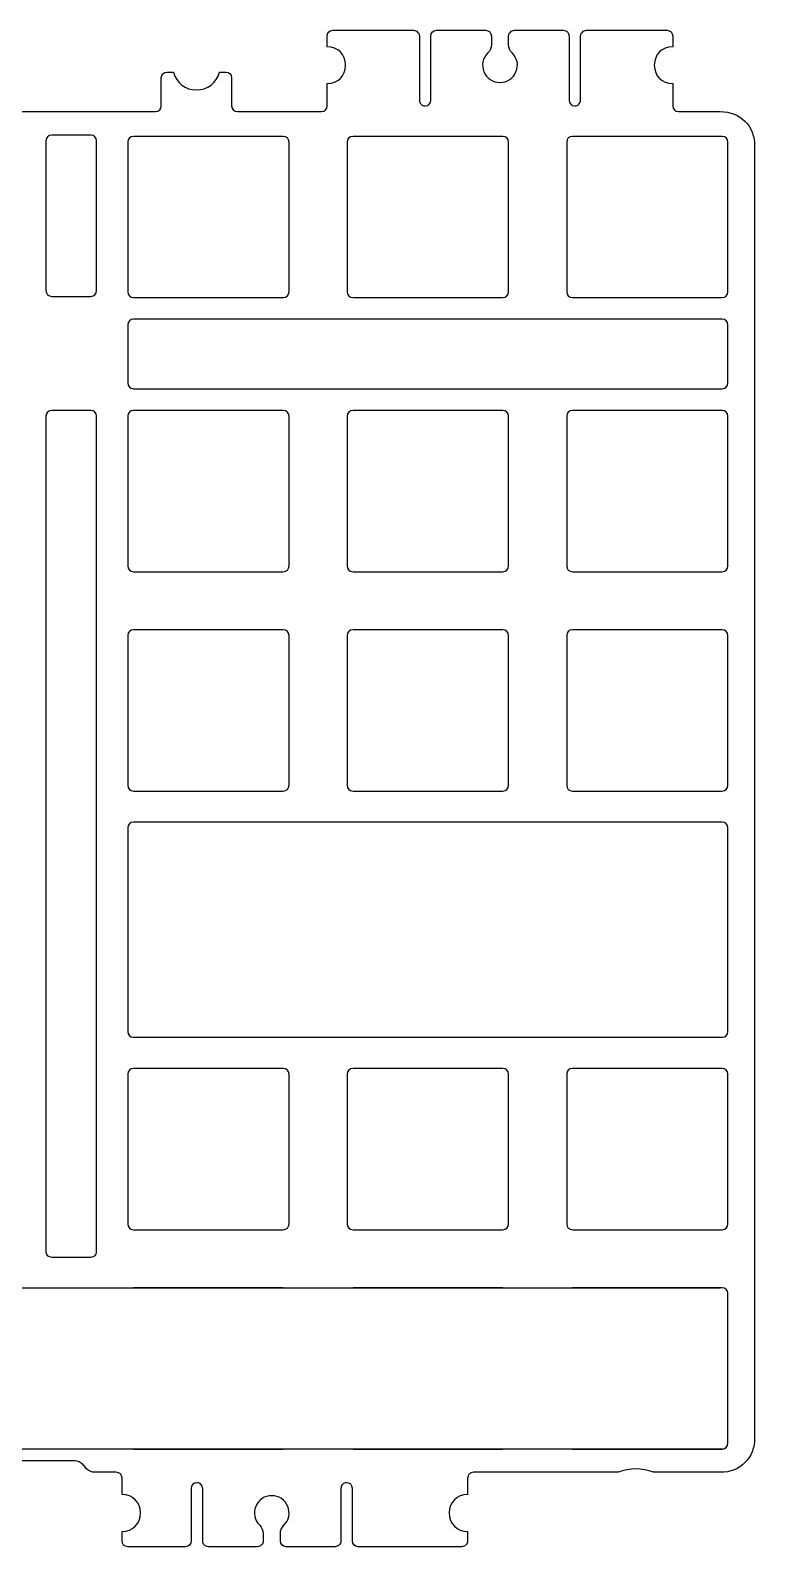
# Model space of a CAD drawing. Extents: x 786 to 1134, y 474 to 606.
# Drawn here: x 1070.8 to 1133.7, y 474.2 to 605.8 of the extents above; entities that cross this region are included whole.
import ezdxf

# ---------------------------------------------------------------- set-up
doc = ezdxf.new("R2010")
doc.units = 0
doc.header["$MEASUREMENT"] = 0
doc.layers.add('默认', color=7, linetype='Continuous', lineweight=0)

msp = doc.modelspace()

# ---------------------------------------------------------------- linework, layer by layer
at = {"layer": '默认', "color": 18, "lineweight": 25, "true_color": 0x000000}
for p, q in [((1087.21, 602.22), (1087.77, 602.22)), ((1082.17, 599.29), (1082.17, 601.72)), ((1088.27, 601.72), (1088.27, 599.29)), ((1096.57, 599.29), (1096.57, 601.22)), ((1126.57, 601.22), (1126.57, 599.29)), ((1088.77, 598.79), (1096.07, 598.79)), ((1127.07, 598.79), (1130.68, 598.79)), ((1133.68, 595.79), (1133.68, 483.61)), ((995.12, 496.64), (1130.68, 496.64))]:
    msp.add_line(p, q, dxfattribs=at)
for points in [[(1096.57, 605.35), (1096.57, 605.64), (1096.78, 605.85), (1097.07, 605.85)], [(1097.07, 605.85), (1099.4, 605.85), (1101.74, 605.85), (1104.07, 605.85)], [(1106.07, 605.85), (1107.49, 605.85), (1108.9, 605.85), (1110.32, 605.85)], [(1110.32, 605.85), (1110.61, 605.85), (1110.82, 605.64), (1110.82, 605.35)], [(1119.07, 605.85), (1121.4, 605.85), (1123.74, 605.85), (1126.07, 605.85)], [(1126.07, 605.85), (1126.36, 605.85), (1126.57, 605.64), (1126.57, 605.35)], [(1096.57, 604.42), (1096.57, 604.73), (1096.57, 605.04), (1096.57, 605.35)], [(1110.82, 604.61), (1110.82, 604.33), (1110.71, 604.08), (1110.52, 603.89)], [(1110.82, 605.35), (1110.82, 605.1), (1110.82, 604.85), (1110.82, 604.61)], [(1112.32, 604.61), (1112.32, 604.85), (1112.32, 605.1), (1112.32, 605.35)], [(1112.62, 603.89), (1112.43, 604.08), (1112.32, 604.33), (1112.32, 604.61)], [(1126.57, 605.35), (1126.57, 605.04), (1126.57, 604.73), (1126.57, 604.42)], [(1082.17, 601.72), (1082.17, 602.01), (1082.38, 602.22), (1082.67, 602.22)], [(1082.67, 602.22), (1082.86, 602.22), (1083.05, 602.22), (1083.23, 602.22)], [(1087.77, 602.22), (1088.07, 602.22), (1088.27, 602.01), (1088.27, 601.72)], [(1081.67, 598.79), (1081.97, 598.79), (1082.17, 599), (1082.17, 599.29)], [(1088.27, 599.29), (1088.27, 599), (1088.48, 598.79), (1088.77, 598.79)], [(1096.07, 598.79), (1096.36, 598.79), (1096.57, 599), (1096.57, 599.29)], [(1126.57, 599.29), (1126.57, 599), (1126.78, 598.79), (1127.07, 598.79)], [(1025.22, 598.79), (1044.04, 598.79), (1062.86, 598.79), (1081.67, 598.79)], [(1130.68, 598.79), (1132.44, 598.79), (1133.68, 597.55), (1133.68, 595.79)], [(1072.65, 596.74), (1072.36, 596.74), (1072.15, 596.54), (1072.15, 596.24)], [(1076.05, 596.74), (1074.92, 596.74), (1073.78, 596.74), (1072.65, 596.74)], [(1076.55, 596.24), (1076.55, 596.54), (1076.34, 596.74), (1076.05, 596.74)], [(1079.76, 596.64), (1079.46, 596.64), (1079.26, 596.44), (1079.26, 596.14)], [(1092.76, 596.64), (1088.42, 596.64), (1084.09, 596.64), (1079.76, 596.64)], [(1093.26, 596.14), (1093.26, 596.44), (1093.05, 596.64), (1092.76, 596.64)], [(1098.81, 596.64), (1098.51, 596.64), (1098.31, 596.44), (1098.31, 596.14)], [(1111.81, 596.64), (1107.47, 596.64), (1103.14, 596.64), (1098.81, 596.64)], [(1112.31, 596.14), (1112.31, 596.44), (1112.1, 596.64), (1111.81, 596.64)], [(1117.86, 596.64), (1117.56, 596.64), (1117.36, 596.44), (1117.36, 596.14)], [(1130.86, 596.64), (1126.52, 596.64), (1122.19, 596.64), (1117.86, 596.64)], [(1131.36, 596.14), (1131.36, 596.44), (1131.15, 596.64), (1130.86, 596.64)], [(1072.15, 596.24), (1072.15, 591.91), (1072.15, 587.58), (1072.15, 583.24)], [(1076.55, 583.24), (1076.55, 587.58), (1076.55, 591.91), (1076.55, 596.24)], [(1079.26, 596.14), (1079.26, 591.81), (1079.26, 587.48), (1079.26, 583.14)], [(1093.26, 583.14), (1093.26, 587.48), (1093.26, 591.81), (1093.26, 596.14)], [(1098.31, 596.14), (1098.31, 591.81), (1098.31, 587.48), (1098.31, 583.14)], [(1112.31, 583.14), (1112.31, 587.48), (1112.31, 591.81), (1112.31, 596.14)], [(1117.36, 596.14), (1117.36, 591.81), (1117.36, 587.48), (1117.36, 583.14)], [(1131.36, 583.14), (1131.36, 587.48), (1131.36, 591.81), (1131.36, 596.14)], [(1072.15, 583.24), (1072.15, 582.95), (1072.36, 582.74), (1072.65, 582.74)], [(1072.65, 582.74), (1073.78, 582.74), (1074.92, 582.74), (1076.05, 582.74)], [(1076.05, 582.74), (1076.34, 582.74), (1076.55, 582.95), (1076.55, 583.24)], [(1079.26, 583.14), (1079.26, 582.85), (1079.46, 582.64), (1079.76, 582.64)], [(1079.76, 582.64), (1084.09, 582.64), (1088.42, 582.64), (1092.76, 582.64)], [(1092.76, 582.64), (1093.05, 582.64), (1093.26, 582.85), (1093.26, 583.14)], [(1098.31, 583.14), (1098.31, 582.85), (1098.51, 582.64), (1098.81, 582.64)], [(1098.81, 582.64), (1103.14, 582.64), (1107.47, 582.64), (1111.81, 582.64)], [(1111.81, 582.64), (1112.1, 582.64), (1112.31, 582.85), (1112.31, 583.14)], [(1117.36, 583.14), (1117.36, 582.85), (1117.56, 582.64), (1117.86, 582.64)], [(1117.86, 582.64), (1122.19, 582.64), (1126.52, 582.64), (1130.86, 582.64)], [(1130.86, 582.64), (1131.15, 582.64), (1131.36, 582.85), (1131.36, 583.14)], [(1079.76, 580.76), (1079.46, 580.76), (1079.26, 580.55), (1079.26, 580.26)], [(1079.26, 580.26), (1079.26, 578.58), (1079.26, 576.9), (1079.26, 575.22)], [(1130.86, 580.76), (1113.82, 580.76), (1096.79, 580.76), (1079.76, 580.76)], [(1131.36, 580.26), (1131.36, 580.55), (1131.15, 580.76), (1130.86, 580.76)], [(1131.36, 575.22), (1131.36, 576.9), (1131.36, 578.58), (1131.36, 580.26)], [(1079.26, 575.22), (1079.26, 574.93), (1079.46, 574.72), (1079.76, 574.72)], [(1079.76, 574.72), (1096.79, 574.72), (1113.82, 574.72), (1130.86, 574.72)], [(1130.86, 574.72), (1131.15, 574.72), (1131.36, 574.93), (1131.36, 575.22)], [(1072.65, 572.83), (1072.36, 572.83), (1072.15, 572.63), (1072.15, 572.33)], [(1072.15, 572.33), (1072.15, 548.13), (1072.15, 523.93), (1072.15, 499.73)], [(1076.05, 572.83), (1074.92, 572.83), (1073.78, 572.83), (1072.65, 572.83)], [(1076.55, 572.33), (1076.55, 572.63), (1076.34, 572.83), (1076.05, 572.83)], [(1076.55, 499.73), (1076.55, 523.93), (1076.55, 548.13), (1076.55, 572.33)], [(1079.76, 572.83), (1079.46, 572.83), (1079.26, 572.63), (1079.26, 572.33)], [(1079.26, 572.33), (1079.26, 568), (1079.26, 563.67), (1079.26, 559.33)], [(1092.76, 572.83), (1088.42, 572.83), (1084.09, 572.83), (1079.76, 572.83)], [(1093.26, 572.33), (1093.26, 572.63), (1093.05, 572.83), (1092.76, 572.83)], [(1093.26, 559.33), (1093.26, 563.67), (1093.26, 568), (1093.26, 572.33)], [(1098.81, 572.83), (1098.51, 572.83), (1098.31, 572.63), (1098.31, 572.33)], [(1098.31, 572.33), (1098.31, 568), (1098.31, 563.67), (1098.31, 559.33)], [(1111.81, 572.83), (1107.47, 572.83), (1103.14, 572.83), (1098.81, 572.83)], [(1112.31, 572.33), (1112.31, 572.63), (1112.1, 572.83), (1111.81, 572.83)], [(1112.31, 559.33), (1112.31, 563.67), (1112.31, 568), (1112.31, 572.33)], [(1117.86, 572.83), (1117.56, 572.83), (1117.36, 572.63), (1117.36, 572.33)], [(1117.36, 572.33), (1117.36, 568), (1117.36, 563.67), (1117.36, 559.33)], [(1130.86, 572.83), (1126.52, 572.83), (1122.19, 572.83), (1117.86, 572.83)], [(1131.36, 572.33), (1131.36, 572.63), (1131.15, 572.83), (1130.86, 572.83)], [(1131.36, 559.33), (1131.36, 563.67), (1131.36, 568), (1131.36, 572.33)], [(1079.26, 559.33), (1079.26, 559.04), (1079.46, 558.83), (1079.76, 558.83)], [(1079.76, 558.83), (1084.09, 558.83), (1088.42, 558.83), (1092.76, 558.83)], [(1092.76, 558.83), (1093.05, 558.83), (1093.26, 559.04), (1093.26, 559.33)], [(1098.31, 559.33), (1098.31, 559.04), (1098.51, 558.83), (1098.81, 558.83)], [(1098.81, 558.83), (1103.14, 558.83), (1107.47, 558.83), (1111.81, 558.83)], [(1111.81, 558.83), (1112.1, 558.83), (1112.31, 559.04), (1112.31, 559.33)], [(1117.36, 559.33), (1117.36, 559.04), (1117.56, 558.83), (1117.86, 558.83)], [(1117.86, 558.83), (1122.19, 558.83), (1126.52, 558.83), (1130.86, 558.83)], [(1130.86, 558.83), (1131.15, 558.83), (1131.36, 559.04), (1131.36, 559.33)], [(1079.76, 553.78), (1079.46, 553.78), (1079.26, 553.58), (1079.26, 553.28)], [(1079.26, 553.28), (1079.26, 548.95), (1079.26, 544.62), (1079.26, 540.28)], [(1092.76, 553.78), (1088.42, 553.78), (1084.09, 553.78), (1079.76, 553.78)], [(1093.26, 553.28), (1093.26, 553.58), (1093.05, 553.78), (1092.76, 553.78)], [(1093.26, 540.28), (1093.26, 544.62), (1093.26, 548.95), (1093.26, 553.28)], [(1098.81, 553.78), (1098.51, 553.78), (1098.31, 553.58), (1098.31, 553.28)], [(1098.31, 553.28), (1098.31, 548.95), (1098.31, 544.62), (1098.31, 540.28)], [(1111.81, 553.78), (1107.47, 553.78), (1103.14, 553.78), (1098.81, 553.78)], [(1112.31, 553.28), (1112.31, 553.58), (1112.1, 553.78), (1111.81, 553.78)], [(1112.31, 540.28), (1112.31, 544.62), (1112.31, 548.95), (1112.31, 553.28)], [(1117.86, 553.78), (1117.56, 553.78), (1117.36, 553.58), (1117.36, 553.28)], [(1117.36, 553.28), (1117.36, 548.95), (1117.36, 544.62), (1117.36, 540.28)], [(1130.86, 553.78), (1126.52, 553.78), (1122.19, 553.78), (1117.86, 553.78)], [(1131.36, 553.28), (1131.36, 553.58), (1131.15, 553.78), (1130.86, 553.78)], [(1131.36, 540.28), (1131.36, 544.62), (1131.36, 548.95), (1131.36, 553.28)], [(1079.26, 540.28), (1079.26, 539.99), (1079.46, 539.78), (1079.76, 539.78)], [(1092.76, 539.78), (1093.05, 539.78), (1093.26, 539.99), (1093.26, 540.28)], [(1098.31, 540.28), (1098.31, 539.99), (1098.51, 539.78), (1098.81, 539.78)], [(1111.81, 539.78), (1112.1, 539.78), (1112.31, 539.99), (1112.31, 540.28)], [(1117.36, 540.28), (1117.36, 539.99), (1117.56, 539.78), (1117.86, 539.78)], [(1130.86, 539.78), (1131.15, 539.78), (1131.36, 539.99), (1131.36, 540.28)], [(1079.76, 539.78), (1084.09, 539.78), (1088.42, 539.78), (1092.76, 539.78)], [(1098.81, 539.78), (1103.14, 539.78), (1107.47, 539.78), (1111.81, 539.78)], [(1117.86, 539.78), (1122.19, 539.78), (1126.52, 539.78), (1130.86, 539.78)], [(1079.76, 537.08), (1079.46, 537.08), (1079.26, 536.87), (1079.26, 536.58)], [(1079.26, 536.58), (1079.26, 530.68), (1079.26, 524.79), (1079.26, 518.89)], [(1130.86, 537.08), (1113.82, 537.08), (1096.79, 537.08), (1079.76, 537.08)], [(1131.36, 536.58), (1131.36, 536.87), (1131.15, 537.08), (1130.86, 537.08)], [(1131.36, 518.89), (1131.36, 524.79), (1131.36, 530.68), (1131.36, 536.58)], [(1079.26, 518.89), (1079.26, 518.6), (1079.46, 518.39), (1079.76, 518.39)], [(1130.86, 518.39), (1131.15, 518.39), (1131.36, 518.6), (1131.36, 518.89)], [(1079.76, 518.39), (1096.79, 518.39), (1113.82, 518.39), (1130.86, 518.39)], [(1079.76, 515.68), (1079.46, 515.68), (1079.26, 515.48), (1079.26, 515.18)], [(1079.26, 515.18), (1079.26, 510.85), (1079.26, 506.52), (1079.26, 502.18)], [(1092.76, 515.68), (1087.8, 515.68), (1083.47, 515.68), (1079.76, 515.68)], [(1093.26, 515.18), (1093.26, 515.48), (1093.05, 515.68), (1092.76, 515.68)], [(1093.26, 502.18), (1093.26, 506.52), (1093.26, 510.85), (1093.26, 515.18)], [(1098.81, 515.68), (1098.51, 515.68), (1098.31, 515.48), (1098.31, 515.18)], [(1098.31, 515.18), (1098.31, 510.85), (1098.31, 506.52), (1098.31, 502.18)], [(1111.81, 515.68), (1107.47, 515.68), (1103.14, 515.68), (1098.81, 515.68)], [(1112.31, 515.18), (1112.31, 515.48), (1112.1, 515.68), (1111.81, 515.68)], [(1112.31, 502.18), (1112.31, 506.52), (1112.31, 510.85), (1112.31, 515.18)], [(1117.86, 515.68), (1117.56, 515.68), (1117.36, 515.48), (1117.36, 515.18)], [(1117.36, 515.18), (1117.36, 510.85), (1117.36, 506.52), (1117.36, 502.18)], [(1130.86, 515.68), (1127.14, 515.68), (1122.81, 515.68), (1117.86, 515.68)], [(1131.36, 515.18), (1131.36, 515.48), (1131.15, 515.68), (1130.86, 515.68)], [(1131.36, 502.18), (1131.36, 506.52), (1131.36, 510.85), (1131.36, 515.18)], [(1079.26, 502.18), (1079.26, 501.89), (1079.46, 501.68), (1079.76, 501.68)], [(1092.76, 501.68), (1093.05, 501.68), (1093.26, 501.89), (1093.26, 502.18)], [(1098.31, 502.18), (1098.31, 501.89), (1098.51, 501.68), (1098.81, 501.68)], [(1111.81, 501.68), (1112.1, 501.68), (1112.31, 501.89), (1112.31, 502.18)], [(1117.36, 502.18), (1117.36, 501.89), (1117.56, 501.68), (1117.86, 501.68)], [(1130.86, 501.68), (1131.15, 501.68), (1131.36, 501.89), (1131.36, 502.18)], [(1079.76, 501.68), (1083.47, 501.68), (1087.8, 501.68), (1092.76, 501.68)], [(1098.81, 501.68), (1103.14, 501.68), (1107.47, 501.68), (1111.81, 501.68)], [(1117.86, 501.68), (1122.81, 501.68), (1127.14, 501.68), (1130.86, 501.68)], [(1072.15, 499.73), (1072.15, 499.48), (1072.36, 499.31), (1072.65, 499.31)], [(1072.65, 499.31), (1073.78, 499.31), (1074.92, 499.31), (1076.05, 499.31)], [(1076.05, 499.31), (1076.34, 499.31), (1076.55, 499.48), (1076.55, 499.73)], [(1092.76, 496.63), (1088.42, 496.63), (1084.09, 496.63), (1079.76, 496.63)], [(1111.81, 496.63), (1107.47, 496.63), (1103.14, 496.63), (1098.81, 496.63)], [(1130.86, 496.63), (1126.52, 496.63), (1122.19, 496.63), (1117.86, 496.63)], [(1131.35, 496.14), (1131.35, 496.43), (1131.15, 496.64), (1130.85, 496.64)], [(1131.36, 496.13), (1131.36, 496.43), (1131.15, 496.63), (1130.86, 496.63)], [(1131.35, 483.14), (1131.35, 487.47), (1131.35, 491.8), (1131.35, 496.14)], [(1131.36, 483.13), (1131.36, 487.47), (1131.36, 491.8), (1131.36, 496.13)], [(1133.68, 483.61), (1133.68, 481.85), (1132.44, 480.61), (1130.68, 480.61)], [(791.62, 482.64), (903.58, 482.64), (1015.54, 482.64), (1127.5, 482.64)], [(1079.76, 482.63), (1084.09, 482.63), (1088.42, 482.63), (1092.76, 482.63)], [(1098.81, 482.63), (1103.14, 482.63), (1107.47, 482.63), (1111.81, 482.63)], [(1117.85, 482.64), (1122.19, 482.64), (1126.52, 482.64), (1130.85, 482.64)], [(1117.86, 482.63), (1122.19, 482.63), (1126.52, 482.63), (1130.86, 482.63)], [(1130.85, 482.64), (1131.15, 482.64), (1131.35, 482.85), (1131.35, 483.14)], [(1130.86, 482.63), (1131.15, 482.63), (1131.36, 482.84), (1131.36, 483.13)], [(1074.63, 481.61), (1062.94, 481.61), (1050.8, 481.61), (1038.19, 481.61)], [(1075.38, 481.26), (1075.19, 481.49), (1074.92, 481.61), (1074.63, 481.61)], [(1075.65, 480.95), (1075.56, 481.06), (1075.47, 481.16), (1075.38, 481.26)], [(1076.41, 480.61), (1076.11, 480.61), (1075.84, 480.73), (1075.65, 480.95)], [(1124.89, 480.61), (1123.9, 481.01), (1122.83, 481.01), (1121.84, 480.61)], [(1078.76, 478.68), (1078.76, 479.33), (1078.76, 479.81), (1078.76, 480.11)], [(1109.26, 480.61), (1108.96, 480.61), (1108.76, 480.4), (1108.76, 480.11)], [(1108.76, 480.11), (1108.76, 479.81), (1108.76, 479.33), (1108.76, 478.68)], [(1121.84, 480.61), (1117.65, 480.61), (1113.45, 480.61), (1109.26, 480.61)], [(1078.76, 474.65), (1078.76, 474.93), (1078.76, 475.2), (1078.76, 475.48)], [(1090.71, 476.01), (1090.9, 475.82), (1091.01, 475.57), (1091.01, 475.3)], [(1092.51, 475.3), (1092.51, 475.57), (1092.61, 475.82), (1092.81, 476.01)], [(1108.76, 475.48), (1108.76, 475.2), (1108.76, 474.93), (1108.76, 474.65)], [(1079.26, 474.15), (1078.96, 474.15), (1078.76, 474.36), (1078.76, 474.65)], [(1084.26, 474.15), (1082.59, 474.15), (1080.92, 474.15), (1079.26, 474.15)], [(1091.01, 475.3), (1091.01, 475.08), (1091.01, 474.87), (1091.01, 474.65)], [(1092.51, 474.65), (1092.51, 474.87), (1092.51, 475.08), (1092.51, 475.3)], [(1093.01, 474.15), (1092.71, 474.15), (1092.51, 474.36), (1092.51, 474.65)], [(1097.26, 474.15), (1095.84, 474.15), (1094.42, 474.15), (1093.01, 474.15)], [(1108.26, 474.15), (1105.26, 474.15), (1102.26, 474.15), (1099.26, 474.15)]]:
    msp.add_open_spline(points, degree=3, dxfattribs=at)
for points, knots in [([(1104.07, 605.85), (1104.2, 605.85), (1104.33, 605.8), (1104.42, 605.7), (1104.52, 605.61), (1104.57, 605.48), (1104.57, 605.35)], [0, 0, 0, 0, 1, 1, 1, 2, 2, 2, 2]), ([(1105.57, 599.79), (1105.57, 602.47), (1105.57, 604.32), (1105.57, 605.35), (1105.57, 605.64), (1105.78, 605.85), (1106.07, 605.85)], [0, 0, 0, 0, 1, 1, 1, 2, 2, 2, 2]), ([(1112.32, 605.35), (1112.32, 605.48), (1112.37, 605.61), (1112.47, 605.7), (1112.56, 605.8), (1112.69, 605.85), (1112.82, 605.85), (1114.24, 605.85), (1115.65, 605.85), (1117.07, 605.85), (1117.36, 605.85), (1117.57, 605.64), (1117.57, 605.35), (1117.57, 604.32), (1117.57, 602.47), (1117.57, 599.79)], [0, 0, 0, 0, 1, 1, 1, 2, 2, 2, 3, 3, 3, 4, 4, 4, 5, 5, 5, 5]), ([(1118.57, 605.35), (1118.57, 605.48), (1118.62, 605.61), (1118.72, 605.7), (1118.81, 605.8), (1118.94, 605.85), (1119.07, 605.85)], [0, 0, 0, 0, 1, 1, 1, 2, 2, 2, 2]), ([(1104.57, 605.35), (1104.57, 604.32), (1104.57, 602.47), (1104.57, 599.79), (1104.57, 599.66), (1104.62, 599.53), (1104.72, 599.44), (1104.81, 599.34), (1104.94, 599.29), (1105.07, 599.29), (1105.36, 599.29), (1105.57, 599.5), (1105.57, 599.79)], [0, 0, 0, 0, 1, 1, 1, 2, 2, 2, 3, 3, 3, 4, 4, 4, 4]), ([(1117.57, 599.79), (1117.57, 599.5), (1117.78, 599.29), (1118.07, 599.29), (1118.2, 599.29), (1118.33, 599.34), (1118.42, 599.44), (1118.52, 599.53), (1118.57, 599.66), (1118.57, 599.79), (1118.57, 602.47), (1118.57, 604.32), (1118.57, 605.35)], [0, 0, 0, 0, 1, 1, 1, 2, 2, 2, 3, 3, 3, 4, 4, 4, 4]), ([(1096.57, 601.22), (1097.51, 601.22), (1098.17, 601.88), (1098.17, 602.82), (1098.17, 603.76), (1097.51, 604.42), (1096.57, 604.42)], [0, 0, 0, 0, 1, 1, 1, 2, 2, 2, 2]), ([(1110.52, 603.89), (1110.07, 603.45), (1109.94, 602.83), (1110.18, 602.25), (1110.42, 601.67), (1110.94, 601.32), (1111.57, 601.32), (1112.2, 601.32), (1112.72, 601.67), (1112.96, 602.25), (1113.2, 602.83), (1113.07, 603.45), (1112.62, 603.89)], [0, 0, 0, 0, 1, 1, 1, 2, 2, 2, 3, 3, 3, 4, 4, 4, 4]), ([(1126.57, 604.42), (1125.63, 604.42), (1124.97, 603.76), (1124.97, 602.82), (1124.97, 601.88), (1125.63, 601.22), (1126.57, 601.22)], [0, 0, 0, 0, 1, 1, 1, 2, 2, 2, 2]), ([(1083.23, 602.22), (1083.48, 601.26), (1084.26, 600.67), (1085.22, 600.67), (1086.18, 600.67), (1086.97, 601.26), (1087.21, 602.22)], [0, 0, 0, 0, 1, 1, 1, 2, 2, 2, 2]), ([(1078.76, 480.11), (1078.76, 480.4), (1078.55, 480.61), (1078.26, 480.61), (1077.64, 480.61), (1077.02, 480.61), (1076.41, 480.61)], [0, 0, 0, 0, 1, 1, 1, 2, 2, 2, 2]), ([(1085.76, 474.65), (1085.76, 475.79), (1085.76, 477.3), (1085.76, 479.21), (1085.76, 479.34), (1085.7, 479.47), (1085.61, 479.56), (1085.51, 479.66), (1085.39, 479.71), (1085.26, 479.71), (1084.96, 479.71), (1084.76, 479.5), (1084.76, 479.21)], [0, 0, 0, 0, 1, 1, 1, 2, 2, 2, 3, 3, 3, 4, 4, 4, 4]), ([(1098.76, 479.21), (1098.76, 479.5), (1098.55, 479.71), (1098.26, 479.71), (1098.12, 479.71), (1098, 479.66), (1097.9, 479.56), (1097.81, 479.47), (1097.76, 479.34), (1097.76, 479.21), (1097.76, 477.3), (1097.76, 475.79), (1097.76, 474.65)], [0, 0, 0, 0, 1, 1, 1, 2, 2, 2, 3, 3, 3, 4, 4, 4, 4]), ([(1130.68, 480.61), (1129.12, 480.61), (1127.56, 480.61), (1126, 480.61), (1125.63, 480.61), (1125.26, 480.61), (1124.89, 480.61)], [0, 0, 0, 0, 1, 1, 1, 2, 2, 2, 2]), ([(1078.76, 475.48), (1079.69, 475.48), (1080.36, 476.14), (1080.36, 477.08), (1080.36, 478.02), (1079.69, 478.68), (1078.76, 478.68)], [0, 0, 0, 0, 1, 1, 1, 2, 2, 2, 2]), ([(1084.76, 479.21), (1084.76, 477.18), (1084.76, 475.66), (1084.76, 474.65), (1084.76, 474.36), (1084.55, 474.15), (1084.26, 474.15)], [0, 0, 0, 0, 1, 1, 1, 2, 2, 2, 2]), ([(1092.81, 476.01), (1093.25, 476.45), (1093.38, 477.07), (1093.14, 477.65), (1092.91, 478.23), (1092.38, 478.58), (1091.76, 478.58), (1091.13, 478.58), (1090.6, 478.23), (1090.37, 477.65), (1090.13, 477.07), (1090.26, 476.45), (1090.71, 476.01)], [0, 0, 0, 0, 1, 1, 1, 2, 2, 2, 3, 3, 3, 4, 4, 4, 4]), ([(1099.26, 474.15), (1098.96, 474.15), (1098.76, 474.36), (1098.76, 474.65), (1098.76, 475.66), (1098.76, 477.18), (1098.76, 479.21)], [0, 0, 0, 0, 1, 1, 1, 2, 2, 2, 2]), ([(1108.76, 478.68), (1107.82, 478.68), (1107.16, 478.02), (1107.16, 477.08), (1107.16, 476.14), (1107.82, 475.48), (1108.76, 475.48)], [0, 0, 0, 0, 1, 1, 1, 2, 2, 2, 2]), ([(1091.01, 474.65), (1091.01, 474.52), (1090.95, 474.39), (1090.86, 474.3), (1090.76, 474.2), (1090.64, 474.15), (1090.5, 474.15), (1089.09, 474.15), (1087.67, 474.15), (1086.26, 474.15), (1086.12, 474.15), (1086, 474.21), (1085.9, 474.3), (1085.81, 474.4), (1085.76, 474.52), (1085.76, 474.65)], [0, 0, 0, 0, 1, 1, 1, 2, 2, 2, 3, 3, 3, 4, 4, 4, 5, 5, 5, 5]), ([(1097.76, 474.65), (1097.76, 474.52), (1097.7, 474.4), (1097.61, 474.3), (1097.51, 474.21), (1097.39, 474.15), (1097.26, 474.15)], [0, 0, 0, 0, 1, 1, 1, 2, 2, 2, 2]), ([(1108.76, 474.65), (1108.76, 474.52), (1108.7, 474.4), (1108.61, 474.3), (1108.51, 474.21), (1108.39, 474.15), (1108.26, 474.15)], [0, 0, 0, 0, 1, 1, 1, 2, 2, 2, 2])]:
    msp.add_open_spline(points, degree=3, knots=knots, dxfattribs=at)

doc.saveas('drawing.dxf')
